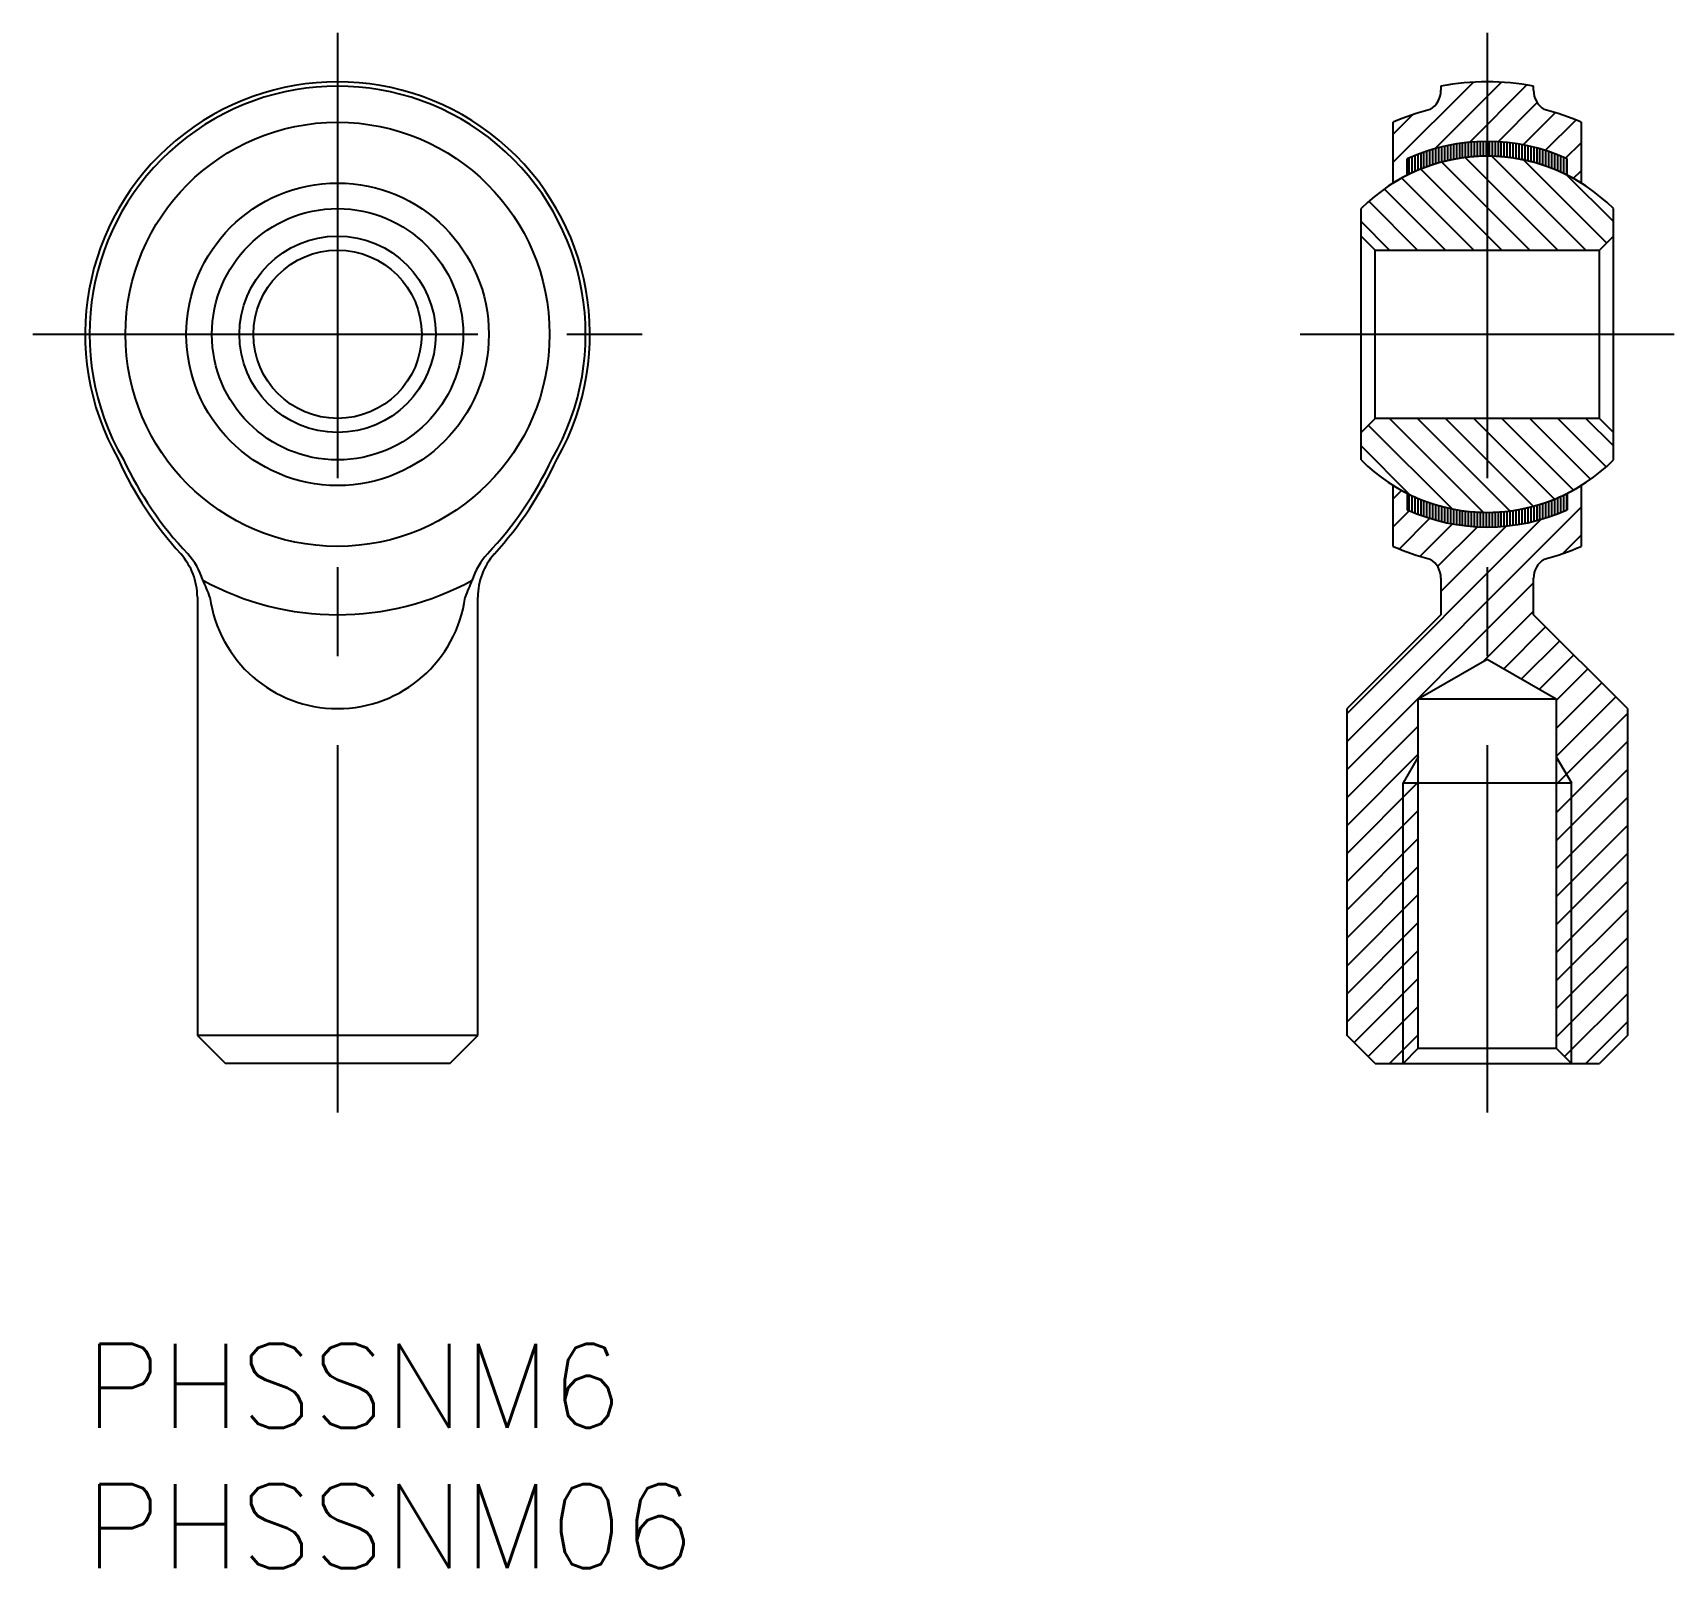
# Model space of a CAD drawing. Extents: x -1.9 to 56.7, y -8 to 46.8.
import ezdxf

# ---------------------------------------------------------------- set-up
doc = ezdxf.new("R2010")
doc.units = 0
doc.header["$LTSCALE"] = 0.5
doc.linetypes.add('CENTER', pattern=[50.8, 31.75, -6.35, 6.35, -6.35])
for name, color, linetype in [('MSM_CENTER', 1, 'CENTER'), ('MSM_CONTINUOUS', 7, 'CONTINUOUS'), ('MSM_NARROW', 5, 'CONTINUOUS'), ('MSM_PART_NUMBER', 7, 'CONTINUOUS')]:
    doc.layers.add(name, color=color, linetype=linetype)
doc.styles.get("Standard").update_dxf_attribs({"font": 'txt.shx', "height": 3, "bigfont": 'bigfont.shx'})

msp = doc.modelspace()

# ---------------------------------------------------------------- linework, layer by layer
at = {"layer": 'MSM_CENTER'}
for p, q in [((9, 46.75), (9, 8.25)), ((50, 46.75), (50, 8.25)), ((-1.868, 36), (19.867, 36)), ((43.333, 36), (56.667, 36))]:
    msp.add_line(p, q, dxfattribs=at)
at = {"layer": 'MSM_CONTINUOUS'}
for p, q in [((48.35, 44.847), (48.35, 44.7)), ((51.65, 44.7), (51.65, 44.847)), ((46.65, 41.394), (46.65, 43.562)), ((53.35, 43.562), (53.35, 41.394)), ((47.15, 41.675), (47.15, 42.256)), ((52.85, 41.675), (52.85, 42.256)), ((45.5, 31.52), (45.5, 40.48)), ((54.5, 31.52), (54.5, 40.48)), ((45.5, 39.5), (46, 39)), ((54, 39), (54.5, 39.5)), ((46, 39), (54, 39)), ((46, 33), (46, 39)), ((54, 33), (54, 39)), ((46, 33), (45.5, 32.5)), ((54, 33), (46, 33)), ((54.5, 32.5), (54, 33)), ((46.65, 28.438), (46.65, 30.606)), ((53.35, 30.606), (53.35, 28.438)), ((47.15, 30.325), (47.15, 29.744)), ((52.85, 30.325), (52.85, 29.744)), ((48.35, 27.3), (48.35, 26)), ((51.65, 26), (51.65, 27.3)), ((4, 26.624), (4, 11)), ((14, 11), (14, 26.624)), ((48.35, 26), (45, 22.65)), ((55, 22.65), (51.65, 26)), ((47.541, 23), (50, 24.419)), ((50, 24.419), (52.459, 23)), ((47.541, 23), (52.459, 23)), ((47.541, 10.541), (47.541, 23)), ((52.459, 23), (52.459, 10.541)), ((45, 11), (45, 22.65)), ((55, 22.65), (55, 11)), ((47, 20), (53, 20)), ((4, 11), (5, 10)), ((14, 11), (4, 11)), ((13, 10), (14, 11)), ((46, 10), (45, 11)), ((47, 10), (47.541, 10.541)), ((47.541, 10.541), (52.459, 10.541)), ((52.459, 10.541), (53, 10)), ((55, 11), (54, 10)), ((13, 10), (5, 10)), ((46, 10), (54, 10))]:
    msp.add_line(p, q, dxfattribs=at)
for radius in [7.562, 5.394, 4.48, 3.5, 3]:
    msp.add_circle((9, 36), radius, dxfattribs=at)
for centre, radius, start, end in [((9, 36), 9, 330.41931, 209.58069), ((9, 36), 8.847, 329.85699, 210.14301), ((47.55, 44.7), 0.8, 301.41064, 360), ((50, 36), 9, 79.43602, 100.56398), ((52.45, 44.7), 0.8, 180, 238.58936), ((50, 36), 8.271, 104.2295, 113.89298), ((50, 36), 8.271, 66.10702, 75.7705), ((50, 36), 6.875, 65.50931, 114.49069), ((50, 36), 6.35, 44.87389, 135.12611), ((50, 36), 6.35, 58.15932, 121.84068), ((13.351, 37.148), 13.4, 204.65963, 222.08922), ((13.118, 37.083), 13.001, 205.15147, 223.30126), ((4.882, 37.083), 13.001, 316.69874, 334.84853), ((4.649, 37.148), 13.4, 317.91078, 335.34037), ((50, 36), 6.35, 224.87389, 315.12611), ((50, 36), 6.35, 238.15932, 301.84068), ((50, 36), 6.875, 245.50931, 294.49069), ((1.7, 26.624), 2.3, 0, 42.08922), ((1.934, 26.553), 2.359, 16.69222, 43.13798), ((16.066, 26.553), 2.359, 136.86202, 163.30778), ((16.3, 26.624), 2.3, 137.91078, 180), ((50, 36), 8.271, 246.10702, 255.7705), ((50, 36), 8.271, 284.2295, 293.89298), ((47.55, 27.3), 0.8, 360, 58.58936), ((52.45, 27.3), 0.8, 121.41064, 180), ((9, 36), 10, 241.27584, 298.72416), ((-0.045, 25.089), 4.749, 18.86912, 26.80922), ((18.045, 25.089), 4.749, 153.19078, 161.13088), ((9, 27.245), 4.593, 187.76577, 352.23423)]:
    msp.add_arc(centre, radius, start, end, dxfattribs=at)
at = {"layer": 'MSM_NARROW'}
for p, q in [((46.65, 42.132), (49.494, 44.977)), ((48.135, 42.617), (50.495, 44.977)), ((48.35, 44.832), (48.368, 44.85)), ((49.363, 42.845), (51.4, 44.882)), ((50.373, 42.855), (51.784, 44.266)), ((51.267, 42.749), (52.419, 43.902)), ((46.65, 43.132), (47.351, 43.833)), ((52.069, 42.551), (53.156, 43.638)), ((48.7, 42.213), (48.7, 42.75)), ((48.806, 42.235), (48.806, 42.769)), ((48.912, 42.256), (48.912, 42.785)), ((49.018, 42.271), (49.018, 42.802)), ((49.124, 42.287), (49.124, 42.818)), ((49.23, 42.302), (49.23, 42.83)), ((49.336, 42.313), (49.336, 42.84)), ((49.442, 42.323), (49.442, 42.85)), ((49.548, 42.332), (49.548, 42.859)), ((49.655, 42.34), (49.655, 42.864)), ((49.761, 42.343), (49.761, 42.868)), ((49.867, 42.346), (49.867, 42.871)), ((49.973, 42.349), (49.973, 42.874)), ((50.079, 42.348), (50.079, 42.873)), ((50.185, 42.345), (50.185, 42.869)), ((50.291, 42.342), (50.291, 42.866)), ((50.397, 42.337), (50.397, 42.863)), ((50.503, 42.328), (50.503, 42.855)), ((50.609, 42.318), (50.609, 42.845)), ((50.715, 42.309), (50.715, 42.835)), ((50.821, 42.295), (50.821, 42.825)), ((50.927, 42.279), (50.927, 42.81)), ((51.033, 42.264), (51.033, 42.794)), ((51.139, 42.246), (51.139, 42.777)), ((51.245, 42.224), (51.245, 42.761)), ((51.352, 42.202), (51.352, 42.738)), ((52.795, 42.278), (53.35, 42.832)), ((47.215, 41.705), (47.215, 42.284)), ((47.321, 41.754), (47.321, 42.328)), ((47.427, 41.804), (47.427, 42.373)), ((47.533, 41.85), (47.533, 42.417)), ((47.639, 41.892), (47.639, 42.454)), ((47.745, 41.934), (47.745, 42.491)), ((47.851, 41.975), (47.851, 42.528)), ((47.957, 42.01), (47.957, 42.564)), ((48.064, 42.045), (48.064, 42.594)), ((48.17, 42.08), (48.17, 42.624)), ((48.276, 42.109), (48.276, 42.654)), ((48.382, 42.138), (48.382, 42.681)), ((48.488, 42.166), (48.488, 42.704)), ((48.594, 42.191), (48.594, 42.727)), ((52.518, 39), (49.22, 42.298)), ((53.518, 39), (50.177, 42.34)), ((54.259, 39.259), (51.308, 42.209)), ((51.458, 42.18), (51.458, 42.715)), ((51.564, 42.152), (51.564, 42.692)), ((51.67, 42.124), (51.67, 42.669)), ((51.776, 42.095), (51.776, 42.639)), ((51.882, 42.063), (51.882, 42.609)), ((51.988, 42.028), (51.988, 42.579)), ((52.094, 41.993), (52.094, 42.547)), ((52.2, 41.956), (52.2, 42.51)), ((52.306, 41.914), (52.306, 42.473)), ((52.412, 41.872), (52.412, 42.436)), ((52.518, 41.829), (52.518, 42.395)), ((52.624, 41.78), (52.624, 42.351)), ((52.73, 41.73), (52.73, 42.307)), ((52.836, 41.681), (52.836, 42.262)), ((49.518, 39), (46.956, 41.562)), ((50.518, 39), (47.635, 41.883)), ((51.518, 39), (48.385, 42.132)), ((54.5, 40.018), (52.85, 41.668)), ((53.069, 41.552), (53.35, 41.832)), ((48.518, 39), (46.341, 41.177)), ((47.518, 39), (45.784, 40.734)), ((46.518, 39), (45.5, 40.018)), ((49.86, 29.658), (46.518, 33)), ((50.811, 29.707), (47.518, 33)), ((51.642, 29.875), (48.518, 33)), ((52.39, 30.128), (49.518, 33)), ((53.067, 30.451), (50.518, 33)), ((53.68, 30.838), (51.518, 33)), ((54.235, 31.283), (52.518, 33)), ((54.5, 32.018), (53.518, 33)), ((48.734, 29.784), (45.759, 32.759)), ((47.228, 30.29), (45.5, 32.018)), ((46.65, 30.132), (46.953, 30.436)), ((47.215, 29.716), (47.215, 30.295)), ((47.321, 29.672), (47.321, 30.246)), ((47.427, 29.627), (47.427, 30.196)), ((47.533, 29.583), (47.533, 30.15)), ((47.639, 29.546), (47.639, 30.108)), ((47.745, 29.509), (47.745, 30.066)), ((47.851, 29.472), (47.851, 30.025)), ((47.957, 29.436), (47.957, 29.99)), ((48.064, 29.406), (48.064, 29.955)), ((48.17, 29.376), (48.17, 29.92)), ((48.276, 29.346), (48.276, 29.891)), ((48.382, 29.319), (48.382, 29.862)), ((51.67, 29.331), (51.67, 29.876)), ((51.776, 29.361), (51.776, 29.905)), ((51.882, 29.391), (51.882, 29.937)), ((51.988, 29.421), (51.988, 29.972)), ((52.094, 29.453), (52.094, 30.007)), ((52.2, 29.49), (52.2, 30.044)), ((52.306, 29.527), (52.306, 30.086)), ((52.412, 29.564), (52.412, 30.128)), ((52.518, 29.605), (52.518, 30.171)), ((52.624, 29.649), (52.624, 30.22)), ((52.73, 29.693), (52.73, 30.27)), ((52.836, 29.738), (52.836, 30.319)), ((45, 21.482), (53.35, 29.832)), ((45, 22.482), (51.915, 29.397)), ((46.65, 29.132), (47.23, 29.712)), ((46.869, 28.352), (47.959, 29.441)), ((48.488, 29.296), (48.488, 29.834)), ((48.594, 29.273), (48.594, 29.809)), ((48.7, 29.25), (48.7, 29.787)), ((48.806, 29.231), (48.806, 29.765)), ((48.912, 29.215), (48.912, 29.744)), ((49.018, 29.198), (49.018, 29.729)), ((49.124, 29.182), (49.124, 29.713)), ((49.23, 29.17), (49.23, 29.698)), ((49.336, 29.16), (49.336, 29.687)), ((49.442, 29.15), (49.442, 29.677)), ((49.548, 29.141), (49.548, 29.668)), ((49.655, 29.136), (49.655, 29.66)), ((49.761, 29.132), (49.761, 29.657)), ((49.867, 29.129), (49.867, 29.654)), ((49.973, 29.126), (49.973, 29.651)), ((50.079, 29.127), (50.079, 29.652)), ((50.185, 29.131), (50.185, 29.655)), ((50.291, 29.134), (50.291, 29.658)), ((50.397, 29.137), (50.397, 29.663)), ((50.503, 29.145), (50.503, 29.672)), ((50.609, 29.155), (50.609, 29.682)), ((50.715, 29.165), (50.715, 29.691)), ((50.821, 29.175), (50.821, 29.705)), ((50.927, 29.19), (50.927, 29.721)), ((51.033, 29.206), (51.033, 29.736)), ((51.139, 29.223), (51.139, 29.754)), ((51.245, 29.239), (51.245, 29.776)), ((51.352, 29.262), (51.352, 29.798)), ((51.458, 29.285), (51.458, 29.82)), ((51.564, 29.308), (51.564, 29.848)), ((47.608, 28.09), (48.763, 29.246)), ((48.231, 27.714), (49.661, 29.143)), ((48.35, 26.832), (50.676, 29.158)), ((52.7, 28.182), (53.35, 28.832)), ((45, 20.482), (51.65, 27.132)), ((49.851, 24.333), (51.65, 26.132)), ((50.594, 24.076), (52.084, 25.566)), ((51.228, 23.71), (52.584, 25.066)), ((51.862, 23.344), (53.084, 24.566)), ((52.459, 22.941), (53.584, 24.066)), ((52.459, 21.941), (54.084, 23.566)), ((52.459, 20.941), (54.584, 23.066)), ((52.459, 19.941), (55, 22.482)), ((45, 19.482), (47.541, 22.024)), ((52.459, 18.941), (55, 21.482)), ((45, 18.482), (47.541, 21.024)), ((47.541, 20.938), (47, 20)), ((52.459, 20.938), (53, 20)), ((45, 17.482), (47.541, 20.024)), ((47, 10), (47, 20)), ((52.459, 17.941), (55, 20.482)), ((53, 10), (53, 20)), ((52.459, 16.941), (55, 19.482)), ((45, 16.482), (47.541, 19.024)), ((52.459, 15.941), (55, 18.482)), ((45, 15.482), (47.541, 18.024)), ((45, 14.482), (47.541, 17.024)), ((52.459, 14.941), (55, 17.482)), ((52.459, 13.941), (55, 16.482)), ((45, 13.482), (47.541, 16.024)), ((52.459, 12.941), (55, 15.482)), ((45, 12.482), (47.541, 15.024)), ((52.459, 11.941), (55, 14.482)), ((45, 11.482), (47.541, 14.024)), ((52.459, 10.941), (55, 13.482)), ((45.259, 10.741), (47.541, 13.024)), ((52.759, 10.241), (55, 12.482)), ((45.759, 10.241), (47.541, 12.024)), ((53.518, 10), (55, 11.482)), ((46.518, 10), (47.541, 11.024))]:
    msp.add_line(p, q, dxfattribs=at)

# ---------------------------------------------------------------- texts
at = {"layer": 'MSM_PART_NUMBER'}
for s, p in [('PHSSNM6', (0, -3)), ('PHSSNM06', (0, -8))]:
    msp.add_text(s, height=3, dxfattribs=at).set_placement(p)

doc.saveas('drawing.dxf')
